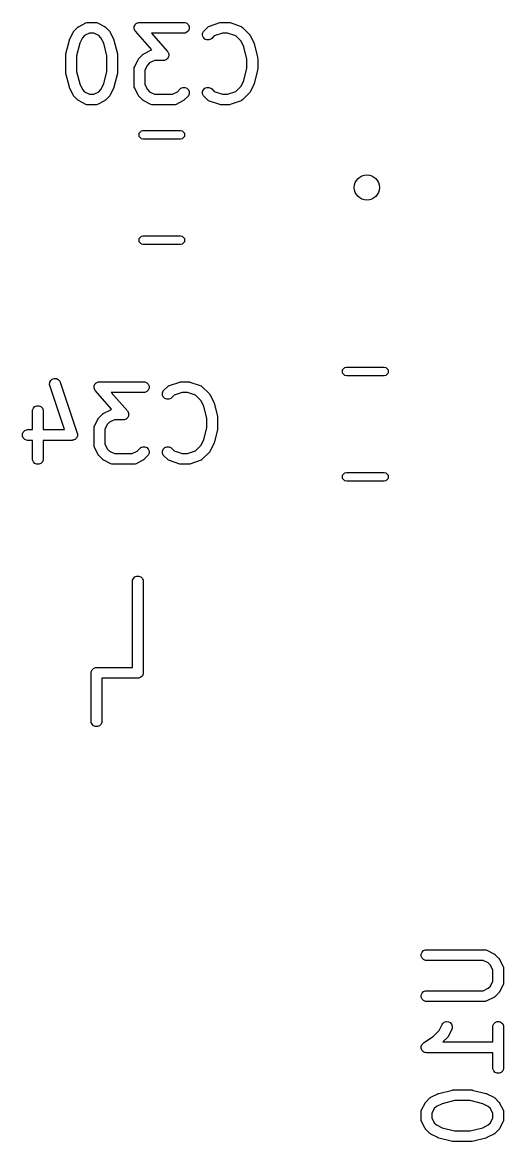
# Model space of a CAD drawing. Extents: x 3.97 to 7.47, y -4.85 to -2.95.
# Drawn here: x 5.936 to 6.2, y -3.593 to -2.979 of the extents above; entities that cross this region are included whole.
import ezdxf

# ---------------------------------------------------------------- set-up
doc = ezdxf.new("R2010")
doc.units = 0
doc.header["$MEASUREMENT"] = 0
doc.layers.add('BLACK', color=7, linetype='CONTINUOUS')

msp = doc.modelspace()

# ---------------------------------------------------------------- linework, layer by layer
at = {"layer": 'BLACK', "linetype": 'CONTINUOUS'}
for p, q in [((5.96435, -2.98394), (5.96441, -2.98385)), ((5.96441, -2.98385), (5.96447, -2.9838)), ((5.96447, -2.9838), (5.96466, -2.98357)), ((5.96466, -2.98357), (5.96653, -2.9817)), ((5.96653, -2.9817), (5.96676, -2.98151)), ((5.96676, -2.98151), (5.96681, -2.98145)), ((5.96681, -2.98145), (5.9669, -2.9814)), ((5.9669, -2.9814), (5.96698, -2.98133)), ((5.96698, -2.98133), (5.96705, -2.9813)), ((5.96705, -2.9813), (5.9673, -2.98114)), ((5.9673, -2.98114), (5.97105, -2.97927)), ((5.97105, -2.97927), (5.97159, -2.97906)), ((5.97159, -2.97906), (5.97169, -2.97906)), ((5.97169, -2.97906), (5.97179, -2.97902)), ((5.97179, -2.97902), (5.97237, -2.97896)), ((5.97237, -2.97896), (5.97612, -2.97896)), ((5.97612, -2.97896), (5.97669, -2.97902)), ((5.97669, -2.97902), (5.97679, -2.97906)), ((5.97679, -2.97906), (5.9769, -2.97906)), ((5.9769, -2.97906), (5.97744, -2.97927)), ((5.97744, -2.97927), (5.98119, -2.98114)), ((5.98119, -2.98114), (5.98143, -2.9813)), ((5.98143, -2.9813), (5.98151, -2.98133)), ((5.98151, -2.98133), (5.98159, -2.9814)), ((5.98159, -2.9814), (5.98168, -2.98145)), ((5.98168, -2.98145), (5.98173, -2.98151)), ((5.98173, -2.98151), (5.98195, -2.9817)), ((5.98195, -2.9817), (5.98383, -2.98357)), ((5.98383, -2.98357), (5.98401, -2.9838)), ((5.98401, -2.9838), (5.98407, -2.98385)), ((5.98407, -2.98385), (5.98413, -2.98394)), ((5.99756, -2.98229), (5.99759, -2.98181)), ((5.99759, -2.98239), (5.99756, -2.98229)), ((5.99759, -2.98134), (5.99763, -2.98124)), ((5.99759, -2.98181), (5.99759, -2.98134)), ((5.99759, -2.98249), (5.99759, -2.98239)), ((5.99778, -2.98293), (5.99759, -2.98249)), ((5.99763, -2.98124), (5.99764, -2.98114)), ((5.99764, -2.98114), (5.99785, -2.98071)), ((5.99793, -2.98338), (5.99778, -2.98293)), ((5.99785, -2.98071), (5.99803, -2.98027)), ((5.99801, -2.9835), (5.99793, -2.98338)), ((5.99803, -2.98355), (5.99801, -2.9835)), ((5.99803, -2.98027), (5.9981, -2.9802)), ((5.99809, -2.98361), (5.99803, -2.98355)), ((5.99827, -2.98386), (5.99809, -2.98361)), ((5.9981, -2.9802), (5.99815, -2.98011)), ((5.99815, -2.98011), (5.99851, -2.9798)), ((6.0072, -2.99406), (5.99827, -2.98386)), ((5.99851, -2.9798), (5.99885, -2.97946)), ((5.99885, -2.97946), (5.99894, -2.97942)), ((5.99894, -2.97942), (5.99902, -2.97935)), ((5.99902, -2.97935), (5.99947, -2.9792)), ((5.99947, -2.9792), (5.99991, -2.97902)), ((5.99991, -2.97902), (6.00005, -2.979)), ((6.00005, -2.979), (6.00011, -2.97898)), ((6.00011, -2.97898), (6.00018, -2.97899)), ((6.00018, -2.97899), (6.00049, -2.97896)), ((6.00049, -2.97896), (6.02486, -2.97896)), ((6.02486, -2.97896), (6.02544, -2.97902)), ((6.02544, -2.97902), (6.0265, -2.97946)), ((6.0265, -2.97946), (6.02732, -2.98027)), ((6.02732, -2.98355), (6.0265, -2.98437)), ((6.02732, -2.98027), (6.02776, -2.98134)), ((6.02776, -2.98249), (6.02732, -2.98355)), ((6.02776, -2.98134), (6.02776, -2.98249)), ((6.03553, -2.98402), (6.0359, -2.98357)), ((6.0359, -2.98357), (6.03777, -2.9817)), ((6.03777, -2.9817), (6.03822, -2.98133)), ((6.03822, -2.98133), (6.03832, -2.98129)), ((6.03832, -2.98129), (6.0384, -2.98122)), ((6.0384, -2.98122), (6.03893, -2.98098)), ((6.03893, -2.98098), (6.04455, -2.97911)), ((6.04455, -2.97911), (6.04484, -2.97905)), ((6.04484, -2.97905), (6.04491, -2.97902)), ((6.04491, -2.97902), (6.04501, -2.979)), ((6.04501, -2.979), (6.04511, -2.97898)), ((6.04511, -2.97898), (6.04519, -2.97899)), ((6.04519, -2.97899), (6.04548, -2.97896)), ((6.04548, -2.97896), (6.04923, -2.97896)), ((6.04923, -2.97896), (6.04952, -2.97899)), ((6.04952, -2.97899), (6.0496, -2.97898)), ((6.0496, -2.97898), (6.0497, -2.979)), ((6.0497, -2.979), (6.04981, -2.97902)), ((6.04981, -2.97902), (6.04988, -2.97905)), ((6.04988, -2.97905), (6.05017, -2.97911)), ((6.05017, -2.97911), (6.05579, -2.98098)), ((6.05579, -2.98098), (6.05632, -2.98122)), ((6.05632, -2.98122), (6.0564, -2.98129)), ((6.0564, -2.98129), (6.0565, -2.98133)), ((6.0565, -2.98133), (6.05694, -2.9817)), ((6.05694, -2.9817), (6.06069, -2.98545)), ((5.96013, -2.99619), (5.962, -2.98869)), ((5.962, -2.98869), (5.96202, -2.98865)), ((5.96202, -2.98863), (5.96211, -2.98839)), ((5.96202, -2.98865), (5.96202, -2.98863)), ((5.96211, -2.98839), (5.9622, -2.98815)), ((5.9622, -2.98815), (5.96221, -2.98813)), ((5.96221, -2.98813), (5.96223, -2.98809)), ((5.96223, -2.98809), (5.9641, -2.98434)), ((5.9641, -2.98434), (5.96426, -2.98409)), ((5.96426, -2.98409), (5.96429, -2.98402)), ((5.96429, -2.98402), (5.96435, -2.98394)), ((5.96917, -2.98741), (5.96765, -2.99044)), ((5.97037, -2.98621), (5.96917, -2.98741)), ((5.97306, -2.98486), (5.97037, -2.98621)), ((5.97542, -2.98486), (5.97306, -2.98486)), ((5.97812, -2.98621), (5.97542, -2.98486)), ((5.97931, -2.98741), (5.97812, -2.98621)), ((5.98083, -2.99044), (5.97931, -2.98741)), ((5.98413, -2.98394), (5.9842, -2.98402)), ((5.9842, -2.98402), (5.98423, -2.98409)), ((5.98423, -2.98409), (5.98438, -2.98434)), ((5.98438, -2.98434), (5.98626, -2.98809)), ((5.98626, -2.98809), (5.98627, -2.98813)), ((5.98627, -2.98813), (5.98629, -2.98815)), ((5.98629, -2.98815), (5.98637, -2.98839)), ((5.98637, -2.98839), (5.98646, -2.98863)), ((5.98646, -2.98863), (5.98647, -2.98865)), ((5.98647, -2.98865), (5.98648, -2.98869)), ((5.98648, -2.98869), (5.98836, -2.99619)), ((6.02486, -2.98486), (6.007, -2.98486)), ((6.007, -2.98486), (6.01583, -2.99496)), ((6.02544, -2.98481), (6.02486, -2.98486)), ((6.0265, -2.98437), (6.02544, -2.98481)), ((6.03509, -2.98508), (6.03553, -2.98402)), ((6.03509, -2.98624), (6.03509, -2.98508)), ((6.03553, -2.9873), (6.03509, -2.98624)), ((6.03634, -2.98812), (6.03553, -2.9873)), ((6.03741, -2.98856), (6.03634, -2.98812)), ((6.03856, -2.98856), (6.03741, -2.98856)), ((6.03962, -2.98812), (6.03856, -2.98856)), ((6.04007, -2.98775), (6.03962, -2.98812)), ((6.04145, -2.98637), (6.04007, -2.98775)), ((6.04596, -2.98486), (6.04145, -2.98637)), ((6.04875, -2.98486), (6.04596, -2.98486)), ((6.05326, -2.98637), (6.04875, -2.98486)), ((6.05618, -2.98928), (6.05326, -2.98637)), ((6.0577, -2.99232), (6.05618, -2.98928)), ((6.06069, -2.98545), (6.06088, -2.98567)), ((6.06088, -2.98567), (6.06094, -2.98573)), ((6.06094, -2.98573), (6.061, -2.98581)), ((6.061, -2.98581), (6.06106, -2.9859)), ((6.06106, -2.9859), (6.06109, -2.98597)), ((6.06109, -2.98597), (6.06125, -2.98622)), ((6.06125, -2.98622), (6.06312, -2.98996)), ((6.06312, -2.98996), (6.06314, -2.99001)), ((6.06314, -2.99001), (6.06315, -2.99002)), ((6.06315, -2.99002), (6.06324, -2.99027)), ((5.96765, -2.99044), (5.96595, -2.99727)), ((5.98254, -2.99727), (5.98083, -2.99044)), ((6.00267, -2.9963), (6.00292, -2.99614)), ((6.00292, -2.99614), (6.00667, -2.99427)), ((6.00667, -2.99427), (6.0072, -2.99406)), ((6.01583, -2.99496), (6.01601, -2.99521)), ((6.01601, -2.99521), (6.01607, -2.99527)), ((6.01607, -2.99527), (6.01609, -2.99532)), ((6.01609, -2.99532), (6.01617, -2.99544)), ((6.01617, -2.99544), (6.01632, -2.99589)), ((6.01632, -2.99589), (6.01651, -2.99633)), ((6.0594, -2.99915), (6.0577, -2.99232)), ((6.06324, -2.99027), (6.06333, -2.99051)), ((6.06333, -2.99051), (6.06333, -2.99053)), ((6.06333, -2.99053), (6.06335, -2.99057)), ((6.06335, -2.99057), (6.06522, -2.99807)), ((5.96004, -2.99677), (5.96008, -2.99655)), ((5.96005, -2.99681), (5.96004, -2.99677)), ((5.96004, -2.99691), (5.96005, -2.99681)), ((5.96004, -3.00628), (5.96004, -2.99691)), ((5.96008, -2.99655), (5.9601, -2.99633)), ((5.9601, -2.99633), (5.96011, -2.99629)), ((5.96011, -2.99629), (5.96013, -2.99619)), ((5.96595, -2.99727), (5.96595, -3.00592)), ((5.98254, -3.00592), (5.98254, -2.99727)), ((5.98836, -2.99619), (5.98837, -2.99629)), ((5.98837, -2.99629), (5.98839, -2.99633)), ((5.98839, -2.99633), (5.98841, -2.99655)), ((5.98841, -2.99655), (5.98844, -2.99677)), ((5.98844, -2.99677), (5.98843, -2.99681)), ((5.98843, -2.99681), (5.98844, -2.99691)), ((5.98844, -2.99691), (5.98844, -3.00628)), ((5.99785, -3.00309), (5.99972, -2.99934)), ((5.99972, -2.99934), (5.99988, -2.99909)), ((5.99988, -2.99909), (5.99991, -2.99902)), ((5.99991, -2.99902), (5.99997, -2.99894)), ((5.99997, -2.99894), (6.00003, -2.99885)), ((6.00003, -2.99885), (6.00009, -2.9988)), ((6.00009, -2.9988), (6.00028, -2.99857)), ((6.00028, -2.99857), (6.00215, -2.9967)), ((6.00215, -2.9967), (6.00238, -2.99651)), ((6.00238, -2.99651), (6.00243, -2.99645)), ((6.00243, -2.99645), (6.00252, -2.9964)), ((6.00252, -2.9964), (6.0026, -2.99633)), ((6.0026, -2.99633), (6.00267, -2.9963)), ((6.00599, -3.00121), (6.00479, -3.00241)), ((6.00868, -2.99986), (6.00599, -3.00121)), ((6.01361, -2.99986), (6.00868, -2.99986)), ((6.01392, -2.99983), (6.01361, -2.99986)), ((6.01399, -2.99984), (6.01392, -2.99983)), ((6.01405, -2.99982), (6.01399, -2.99984)), ((6.01419, -2.99981), (6.01405, -2.99982)), ((6.01463, -2.99962), (6.01419, -2.99981)), ((6.01509, -2.99947), (6.01463, -2.99962)), ((6.01516, -2.9994), (6.01509, -2.99947)), ((6.01525, -2.99936), (6.01516, -2.9994)), ((6.01559, -2.99903), (6.01525, -2.99936)), ((6.01595, -2.99871), (6.01559, -2.99903)), ((6.016, -2.99862), (6.01595, -2.99871)), ((6.01607, -2.99855), (6.016, -2.99862)), ((6.01625, -2.99811), (6.01607, -2.99855)), ((6.01646, -2.99768), (6.01625, -2.99811)), ((6.01647, -2.99758), (6.01646, -2.99768)), ((6.01651, -2.99749), (6.01647, -2.99758)), ((6.01651, -2.99633), (6.01651, -2.99643)), ((6.01651, -2.99643), (6.01654, -2.99653)), ((6.01654, -2.99653), (6.01651, -2.99701)), ((6.01651, -2.99701), (6.01651, -2.99749)), ((6.0594, -3.00404), (6.0594, -2.99915)), ((6.06522, -2.99807), (6.06524, -2.99817)), ((6.06524, -2.99817), (6.06525, -2.99821)), ((6.06525, -2.99821), (6.06527, -2.99843)), ((6.06527, -2.99843), (6.06531, -2.99864)), ((6.06531, -2.99864), (6.0653, -2.99868)), ((6.0653, -2.99868), (6.06531, -2.99878)), ((6.06531, -2.99878), (6.06531, -3.00441)), ((5.96005, -3.00638), (5.96004, -3.00628)), ((5.96004, -3.00643), (5.96005, -3.00638)), ((5.96008, -3.00664), (5.96004, -3.00643)), ((5.9601, -3.00686), (5.96008, -3.00664)), ((5.96011, -3.0069), (5.9601, -3.00686)), ((5.96013, -3.007), (5.96011, -3.0069)), ((5.962, -3.0145), (5.96013, -3.007)), ((5.96595, -3.00592), (5.96765, -3.01275)), ((5.98083, -3.01275), (5.98254, -3.00592)), ((5.98836, -3.007), (5.98648, -3.0145)), ((5.98837, -3.0069), (5.98836, -3.007)), ((5.98839, -3.00686), (5.98837, -3.0069)), ((5.98841, -3.00664), (5.98839, -3.00686)), ((5.98844, -3.00643), (5.98841, -3.00664)), ((5.98844, -3.00628), (5.98843, -3.00638)), ((5.98843, -3.00638), (5.98844, -3.00643)), ((5.99754, -3.00441), (5.99759, -3.00383)), ((5.99754, -3.01378), (5.99754, -3.00441)), ((5.99759, -3.00383), (5.99763, -3.00373)), ((5.99763, -3.00373), (5.99764, -3.00363)), ((5.99764, -3.00363), (5.99785, -3.00309)), ((6.00479, -3.00241), (6.00344, -3.00511)), ((6.00344, -3.00511), (6.00344, -3.01309)), ((6.0577, -3.01088), (6.0594, -3.00404)), ((6.06522, -3.00512), (6.06335, -3.01262)), ((6.06524, -3.00502), (6.06522, -3.00512)), ((6.06525, -3.00498), (6.06524, -3.00502)), ((6.06527, -3.00477), (6.06525, -3.00498)), ((6.06531, -3.00455), (6.06527, -3.00477)), ((6.06531, -3.00441), (6.0653, -3.00451)), ((6.0653, -3.00451), (6.06531, -3.00455)), ((5.96202, -3.01454), (5.962, -3.0145)), ((5.96202, -3.01456), (5.96202, -3.01454)), ((5.96211, -3.0148), (5.96202, -3.01456)), ((5.96765, -3.01275), (5.96917, -3.01578)), ((5.97931, -3.01578), (5.98083, -3.01275)), ((5.98646, -3.01456), (5.98637, -3.0148)), ((5.98647, -3.01454), (5.98646, -3.01456)), ((5.98648, -3.0145), (5.98647, -3.01454)), ((5.99759, -3.01436), (5.99754, -3.01378)), ((5.99763, -3.01446), (5.99759, -3.01436)), ((5.99764, -3.01456), (5.99763, -3.01446)), ((5.99785, -3.0151), (5.99764, -3.01456)), ((6.00344, -3.01309), (6.00479, -3.01578)), ((6.05326, -3.01683), (6.05618, -3.01391)), ((6.05618, -3.01391), (6.0577, -3.01088)), ((6.06312, -3.01323), (6.06125, -3.01698)), ((6.06314, -3.01319), (6.06312, -3.01323)), ((6.06315, -3.01317), (6.06314, -3.01319)), ((6.06324, -3.01293), (6.06315, -3.01317)), ((6.06333, -3.01269), (6.06324, -3.01293)), ((6.06335, -3.01262), (6.06333, -3.01267)), ((6.06333, -3.01267), (6.06333, -3.01269)), ((5.9622, -3.01504), (5.96211, -3.0148)), ((5.96221, -3.01506), (5.9622, -3.01504)), ((5.96223, -3.0151), (5.96221, -3.01506)), ((5.9641, -3.01885), (5.96223, -3.0151)), ((5.96426, -3.0191), (5.9641, -3.01885)), ((5.96429, -3.01917), (5.96426, -3.0191)), ((5.96435, -3.01925), (5.96429, -3.01917)), ((5.96441, -3.01934), (5.96435, -3.01925)), ((5.96447, -3.01939), (5.96441, -3.01934)), ((5.96466, -3.01962), (5.96447, -3.01939)), ((5.96653, -3.02149), (5.96466, -3.01962)), ((5.96917, -3.01578), (5.97037, -3.01698)), ((5.97037, -3.01698), (5.97306, -3.01833)), ((5.97306, -3.01833), (5.97542, -3.01833)), ((5.97542, -3.01833), (5.97812, -3.01698)), ((5.97812, -3.01698), (5.97931, -3.01578)), ((5.98383, -3.01962), (5.98195, -3.02149)), ((5.98401, -3.01939), (5.98383, -3.01962)), ((5.98407, -3.01934), (5.98401, -3.01939)), ((5.98413, -3.01925), (5.98407, -3.01934)), ((5.9842, -3.01917), (5.98413, -3.01925)), ((5.98423, -3.0191), (5.9842, -3.01917)), ((5.98438, -3.01885), (5.98423, -3.0191)), ((5.98626, -3.0151), (5.98438, -3.01885)), ((5.98627, -3.01506), (5.98626, -3.0151)), ((5.98629, -3.01504), (5.98627, -3.01506)), ((5.98637, -3.0148), (5.98629, -3.01504)), ((5.99972, -3.01885), (5.99785, -3.0151)), ((5.99988, -3.0191), (5.99972, -3.01885)), ((5.99991, -3.01917), (5.99988, -3.0191)), ((5.99997, -3.01925), (5.99991, -3.01917)), ((6.00003, -3.01934), (5.99997, -3.01925)), ((6.00009, -3.01939), (6.00003, -3.01934)), ((6.00028, -3.01962), (6.00009, -3.01939)), ((6.00215, -3.02149), (6.00028, -3.01962)), ((6.00479, -3.01578), (6.00599, -3.01698)), ((6.00599, -3.01698), (6.00868, -3.01833)), ((6.00868, -3.01833), (6.01854, -3.01833)), ((6.01854, -3.01833), (6.02124, -3.01698)), ((6.02124, -3.01698), (6.02277, -3.01544)), ((6.02277, -3.01544), (6.02322, -3.01508)), ((6.02322, -3.01508), (6.02428, -3.01464)), ((6.02428, -3.01464), (6.02544, -3.01464)), ((6.02695, -3.01962), (6.02507, -3.02149)), ((6.02544, -3.01464), (6.0265, -3.01508)), ((6.0265, -3.01508), (6.02732, -3.01589)), ((6.02732, -3.01917), (6.02695, -3.01962)), ((6.02732, -3.01589), (6.02776, -3.01696)), ((6.02776, -3.01811), (6.02732, -3.01917)), ((6.02776, -3.01696), (6.02776, -3.01811)), ((6.03509, -3.01696), (6.03553, -3.01589)), ((6.03509, -3.01811), (6.03509, -3.01696)), ((6.03553, -3.01917), (6.03509, -3.01811)), ((6.03553, -3.01589), (6.03634, -3.01508)), ((6.0359, -3.01962), (6.03553, -3.01917)), ((6.03777, -3.02149), (6.0359, -3.01962)), ((6.03634, -3.01508), (6.03741, -3.01464)), ((6.03741, -3.01464), (6.03856, -3.01464)), ((6.03856, -3.01464), (6.03962, -3.01508)), ((6.03962, -3.01508), (6.04007, -3.01544)), ((6.04007, -3.01544), (6.04145, -3.01683)), ((6.04145, -3.01683), (6.04596, -3.01833)), ((6.04596, -3.01833), (6.04875, -3.01833)), ((6.04875, -3.01833), (6.05326, -3.01683)), ((6.06069, -3.01774), (6.05694, -3.02149)), ((6.06088, -3.01752), (6.06069, -3.01774)), ((6.06094, -3.01747), (6.06088, -3.01752)), ((6.061, -3.01738), (6.06094, -3.01747)), ((6.06106, -3.0173), (6.061, -3.01738)), ((6.06109, -3.01723), (6.06106, -3.0173)), ((6.06125, -3.01698), (6.06109, -3.01723)), ((5.96676, -3.02168), (5.96653, -3.02149)), ((5.96681, -3.02174), (5.96676, -3.02168)), ((5.9669, -3.0218), (5.96681, -3.02174)), ((5.96698, -3.02186), (5.9669, -3.0218)), ((5.96705, -3.02189), (5.96698, -3.02186)), ((5.9673, -3.02205), (5.96705, -3.02189)), ((5.97105, -3.02392), (5.9673, -3.02205)), ((5.97159, -3.02413), (5.97105, -3.02392)), ((5.97169, -3.02414), (5.97159, -3.02413)), ((5.97179, -3.02418), (5.97169, -3.02414)), ((5.97237, -3.02423), (5.97179, -3.02418)), ((5.97612, -3.02423), (5.97237, -3.02423)), ((5.97669, -3.02418), (5.97612, -3.02423)), ((5.97679, -3.02414), (5.97669, -3.02418)), ((5.9769, -3.02413), (5.97679, -3.02414)), ((5.97744, -3.02392), (5.9769, -3.02413)), ((5.98119, -3.02205), (5.97744, -3.02392)), ((5.98143, -3.02189), (5.98119, -3.02205)), ((5.98151, -3.02186), (5.98143, -3.02189)), ((5.98159, -3.0218), (5.98151, -3.02186)), ((5.98168, -3.02174), (5.98159, -3.0218)), ((5.98173, -3.02168), (5.98168, -3.02174)), ((5.98195, -3.02149), (5.98173, -3.02168)), ((6.00238, -3.02168), (6.00215, -3.02149)), ((6.00243, -3.02174), (6.00238, -3.02168)), ((6.00252, -3.0218), (6.00243, -3.02174)), ((6.0026, -3.02186), (6.00252, -3.0218)), ((6.00267, -3.02189), (6.0026, -3.02186)), ((6.00292, -3.02205), (6.00267, -3.02189)), ((6.00667, -3.02392), (6.00292, -3.02205)), ((6.00721, -3.02413), (6.00667, -3.02392)), ((6.00731, -3.02414), (6.00721, -3.02413)), ((6.00741, -3.02418), (6.00731, -3.02414)), ((6.00799, -3.02423), (6.00741, -3.02418)), ((6.01924, -3.02423), (6.00799, -3.02423)), ((6.01981, -3.02418), (6.01924, -3.02423)), ((6.01991, -3.02414), (6.01981, -3.02418)), ((6.02002, -3.02413), (6.01991, -3.02414)), ((6.02056, -3.02392), (6.02002, -3.02413)), ((6.02431, -3.02205), (6.02056, -3.02392)), ((6.02455, -3.02189), (6.02431, -3.02205)), ((6.02463, -3.02186), (6.02455, -3.02189)), ((6.02471, -3.0218), (6.02463, -3.02186)), ((6.0248, -3.02174), (6.02471, -3.0218)), ((6.02485, -3.02168), (6.0248, -3.02174)), ((6.02507, -3.02149), (6.02485, -3.02168)), ((6.03822, -3.02186), (6.03777, -3.02149)), ((6.03832, -3.0219), (6.03822, -3.02186)), ((6.0384, -3.02197), (6.03832, -3.0219)), ((6.03893, -3.02221), (6.0384, -3.02197)), ((6.04455, -3.02408), (6.03893, -3.02221)), ((6.04484, -3.02415), (6.04455, -3.02408)), ((6.04491, -3.02418), (6.04484, -3.02415)), ((6.04501, -3.02419), (6.04491, -3.02418)), ((6.04511, -3.02421), (6.04501, -3.02419)), ((6.04519, -3.02421), (6.04511, -3.02421)), ((6.04548, -3.02423), (6.04519, -3.02421)), ((6.04923, -3.02423), (6.04548, -3.02423)), ((6.04952, -3.02421), (6.04923, -3.02423)), ((6.0496, -3.02421), (6.04952, -3.02421)), ((6.0497, -3.02419), (6.0496, -3.02421)), ((6.04981, -3.02418), (6.0497, -3.02419)), ((6.04988, -3.02415), (6.04981, -3.02418)), ((6.05017, -3.02408), (6.04988, -3.02415)), ((6.05579, -3.02221), (6.05017, -3.02408)), ((6.05632, -3.02197), (6.05579, -3.02221)), ((6.0564, -3.0219), (6.05632, -3.02197)), ((6.0565, -3.02186), (6.0564, -3.0219)), ((6.05694, -3.02149), (6.0565, -3.02186)), ((6.00021, -3.03968), (6.00149, -3.0384)), ((6.00149, -3.0384), (6.00239, -3.03822)), ((6.00239, -3.03822), (6.02296, -3.03822)), ((6.02296, -3.03822), (6.02386, -3.0384)), ((6.02386, -3.0384), (6.02514, -3.03968)), ((6.00021, -3.04148), (6.00021, -3.03968)), ((6.00149, -3.04276), (6.00021, -3.04148)), ((6.00239, -3.04294), (6.00149, -3.04276)), ((6.02296, -3.04294), (6.00239, -3.04294)), ((6.02386, -3.04276), (6.02296, -3.04294)), ((6.02514, -3.04148), (6.02386, -3.04276)), ((6.02514, -3.03968), (6.02514, -3.04148)), ((6.00021, -3.09755), (6.00149, -3.09627)), ((6.00021, -3.09936), (6.00021, -3.09755)), ((6.00149, -3.10064), (6.00021, -3.09936)), ((6.00149, -3.09627), (6.00239, -3.09609)), ((6.00239, -3.09609), (6.02296, -3.09609)), ((6.02296, -3.09609), (6.02386, -3.09627)), ((6.02386, -3.09627), (6.02514, -3.09755)), ((6.02514, -3.09936), (6.02386, -3.10064)), ((6.02514, -3.09755), (6.02514, -3.09936)), ((6.00239, -3.10082), (6.00149, -3.10064)), ((6.02296, -3.10082), (6.00239, -3.10082)), ((6.02386, -3.10064), (6.02296, -3.10082)), ((6.11319, -3.16824), (6.11409, -3.16806)), ((6.11409, -3.16806), (6.13466, -3.16806)), ((6.13466, -3.16806), (6.13557, -3.16824)), ((6.11191, -3.16952), (6.11319, -3.16824)), ((6.11191, -3.17133), (6.11191, -3.16952)), ((6.11319, -3.1726), (6.11191, -3.17133)), ((6.11409, -3.17278), (6.11319, -3.1726)), ((6.13466, -3.17278), (6.11409, -3.17278)), ((6.13557, -3.1726), (6.13466, -3.17278)), ((6.13557, -3.16824), (6.13684, -3.16952)), ((6.13684, -3.17133), (6.13557, -3.1726)), ((6.13684, -3.16952), (6.13684, -3.17133)), ((5.95119, -3.17755), (5.95127, -3.1764)), ((5.95132, -3.17811), (5.95119, -3.17755)), ((5.95127, -3.1764), (5.95178, -3.17537)), ((5.95939, -3.20235), (5.95132, -3.17811)), ((5.95178, -3.17537), (5.95265, -3.17461)), ((5.95265, -3.17461), (5.95375, -3.17425)), ((5.95375, -3.17425), (5.9549, -3.17433)), ((5.9549, -3.17433), (5.95593, -3.17485)), ((5.95593, -3.17485), (5.95668, -3.17572)), ((5.95668, -3.17572), (5.95692, -3.17624)), ((5.95692, -3.17624), (5.96629, -3.20437)), ((5.97556, -3.17944), (5.97559, -3.17896)), ((5.97559, -3.17953), (5.97556, -3.17944)), ((5.97559, -3.17848), (5.97563, -3.17838)), ((5.97559, -3.17896), (5.97559, -3.17848)), ((5.97559, -3.17963), (5.97559, -3.17953)), ((5.97578, -3.18007), (5.97559, -3.17963)), ((5.97563, -3.17838), (5.97564, -3.17829)), ((5.97564, -3.17829), (5.97585, -3.17786)), ((5.97593, -3.18053), (5.97578, -3.18007)), ((5.97585, -3.17786), (5.97603, -3.17741)), ((5.97603, -3.17741), (5.9761, -3.17734)), ((5.9761, -3.17734), (5.97615, -3.17725)), ((5.97615, -3.17725), (5.97651, -3.17694)), ((5.97651, -3.17694), (5.97685, -3.1766)), ((5.97685, -3.1766), (5.97694, -3.17656)), ((5.97694, -3.17656), (5.97702, -3.17649)), ((5.97702, -3.17649), (5.97747, -3.17634)), ((5.97747, -3.17634), (5.97791, -3.17616)), ((5.97791, -3.17616), (5.97805, -3.17614)), ((5.97805, -3.17614), (5.97811, -3.17613)), ((5.97811, -3.17613), (5.97818, -3.17613)), ((5.97818, -3.17613), (5.97849, -3.1761)), ((5.97849, -3.1761), (6.00286, -3.1761)), ((6.00286, -3.1761), (6.00344, -3.17616)), ((6.00344, -3.17616), (6.0045, -3.1766)), ((6.0045, -3.1766), (6.00532, -3.17741)), ((6.00532, -3.17741), (6.00576, -3.17848)), ((6.00576, -3.17963), (6.00532, -3.18069)), ((6.00576, -3.17848), (6.00576, -3.17963)), ((6.0139, -3.18071), (6.01577, -3.17884)), ((6.01577, -3.17884), (6.01622, -3.17847)), ((6.01622, -3.17847), (6.01632, -3.17843)), ((6.01632, -3.17843), (6.0164, -3.17836)), ((6.0164, -3.17836), (6.01693, -3.17813)), ((6.01693, -3.17813), (6.02255, -3.17625)), ((6.02255, -3.17625), (6.02284, -3.17619)), ((6.02284, -3.17619), (6.02291, -3.17616)), ((6.02291, -3.17616), (6.02301, -3.17615)), ((6.02301, -3.17615), (6.02311, -3.17612)), ((6.02311, -3.17612), (6.02319, -3.17613)), ((6.02319, -3.17613), (6.02348, -3.1761)), ((6.02348, -3.1761), (6.02723, -3.1761)), ((6.02723, -3.1761), (6.02752, -3.17613)), ((6.02752, -3.17613), (6.0276, -3.17612)), ((6.0276, -3.17612), (6.0277, -3.17615)), ((6.0277, -3.17615), (6.02781, -3.17616)), ((6.02781, -3.17616), (6.02788, -3.17619)), ((6.02788, -3.17619), (6.02817, -3.17625)), ((6.02817, -3.17625), (6.03379, -3.17813)), ((6.03379, -3.17813), (6.03432, -3.17836)), ((6.03432, -3.17836), (6.0344, -3.17843)), ((6.0344, -3.17843), (6.0345, -3.17847)), ((6.0345, -3.17847), (6.03494, -3.17884)), ((6.03494, -3.17884), (6.03869, -3.18259)), ((5.97601, -3.18064), (5.97593, -3.18053)), ((5.97603, -3.18069), (5.97601, -3.18064)), ((5.97609, -3.18075), (5.97603, -3.18069)), ((5.97627, -3.181), (5.97609, -3.18075)), ((5.9852, -3.19121), (5.97627, -3.181)), ((6.00286, -3.18201), (5.985, -3.18201)), ((5.985, -3.18201), (5.99383, -3.19211)), ((6.00344, -3.18195), (6.00286, -3.18201)), ((6.0045, -3.18151), (6.00344, -3.18195)), ((6.00532, -3.18069), (6.0045, -3.18151)), ((6.01309, -3.18223), (6.01353, -3.18116)), ((6.01309, -3.18338), (6.01309, -3.18223)), ((6.01353, -3.18444), (6.01309, -3.18338)), ((6.01353, -3.18116), (6.0139, -3.18071)), ((6.01434, -3.18526), (6.01353, -3.18444)), ((6.01541, -3.1857), (6.01434, -3.18526)), ((6.01656, -3.1857), (6.01541, -3.1857)), ((6.01762, -3.18526), (6.01656, -3.1857)), ((6.01807, -3.18489), (6.01762, -3.18526)), ((6.01945, -3.18351), (6.01807, -3.18489)), ((6.02396, -3.18201), (6.01945, -3.18351)), ((6.02675, -3.18201), (6.02396, -3.18201)), ((6.03126, -3.18351), (6.02675, -3.18201)), ((6.03418, -3.18643), (6.03126, -3.18351)), ((6.0357, -3.18946), (6.03418, -3.18643)), ((6.03869, -3.18259), (6.03888, -3.18282)), ((6.03888, -3.18282), (6.03894, -3.18287)), ((6.03894, -3.18287), (6.039, -3.18296)), ((6.039, -3.18296), (6.03906, -3.18304)), ((6.03906, -3.18304), (6.03909, -3.18311)), ((6.03909, -3.18311), (6.03925, -3.18336)), ((6.03925, -3.18336), (6.04112, -3.18711)), ((5.94179, -3.19218), (5.94185, -3.1916)), ((5.94179, -3.20235), (5.94179, -3.19218)), ((5.94185, -3.1916), (5.94229, -3.19054)), ((5.94229, -3.19054), (5.9431, -3.18972)), ((5.9431, -3.18972), (5.94417, -3.18928)), ((5.94417, -3.18928), (5.94532, -3.18928)), ((5.94532, -3.18928), (5.94638, -3.18972)), ((5.94638, -3.18972), (5.9472, -3.19054)), ((5.9472, -3.19054), (5.94764, -3.1916)), ((5.94764, -3.1916), (5.9477, -3.19218)), ((5.9477, -3.19218), (5.9477, -3.20235)), ((5.98092, -3.19328), (5.98467, -3.19141)), ((5.98467, -3.19141), (5.9852, -3.19121)), ((5.99383, -3.19211), (5.99401, -3.19236)), ((5.99401, -3.19236), (5.99407, -3.19241)), ((5.99407, -3.19241), (5.99409, -3.19246)), ((5.99409, -3.19246), (5.99417, -3.19258)), ((5.99417, -3.19258), (5.99432, -3.19303)), ((6.0374, -3.19629), (6.0357, -3.18946)), ((6.04112, -3.18711), (6.04114, -3.18715)), ((6.04114, -3.18715), (6.04115, -3.18717)), ((6.04115, -3.18717), (6.04124, -3.18741)), ((6.04124, -3.18741), (6.04133, -3.18765)), ((6.04133, -3.18765), (6.04133, -3.18767)), ((6.04133, -3.18767), (6.04135, -3.18771)), ((6.04135, -3.18771), (6.04322, -3.19521)), ((5.97585, -3.20023), (5.97772, -3.19648)), ((5.97772, -3.19648), (5.97788, -3.19623)), ((5.97788, -3.19623), (5.97791, -3.19616)), ((5.97791, -3.19616), (5.97797, -3.19608)), ((5.97797, -3.19608), (5.97803, -3.19599)), ((5.97803, -3.19599), (5.97809, -3.19594)), ((5.97809, -3.19594), (5.97828, -3.19571)), ((5.97828, -3.19571), (5.98015, -3.19384)), ((5.98015, -3.19384), (5.98038, -3.19365)), ((5.98038, -3.19365), (5.98043, -3.19359)), ((5.98043, -3.19359), (5.98052, -3.19354)), ((5.98052, -3.19354), (5.9806, -3.19347)), ((5.9806, -3.19347), (5.98067, -3.19344)), ((5.98067, -3.19344), (5.98092, -3.19328)), ((5.98399, -3.19835), (5.98279, -3.19955)), ((5.98668, -3.197), (5.98399, -3.19835)), ((5.99161, -3.197), (5.98668, -3.197)), ((5.99192, -3.19697), (5.99161, -3.197)), ((5.99199, -3.19698), (5.99192, -3.19697)), ((5.99205, -3.19696), (5.99199, -3.19698)), ((5.99219, -3.19695), (5.99205, -3.19696)), ((5.99263, -3.19676), (5.99219, -3.19695)), ((5.99309, -3.19661), (5.99263, -3.19676)), ((5.99316, -3.19654), (5.99309, -3.19661)), ((5.99325, -3.19651), (5.99316, -3.19654)), ((5.99359, -3.19617), (5.99325, -3.19651)), ((5.99395, -3.19585), (5.99359, -3.19617)), ((5.994, -3.19576), (5.99395, -3.19585)), ((5.99407, -3.19569), (5.994, -3.19576)), ((5.99425, -3.19525), (5.99407, -3.19569)), ((5.99446, -3.19482), (5.99425, -3.19525)), ((5.99432, -3.19303), (5.99451, -3.19348)), ((5.99447, -3.19472), (5.99446, -3.19482)), ((5.99451, -3.19463), (5.99447, -3.19472)), ((5.99451, -3.19348), (5.99451, -3.19357)), ((5.99451, -3.19357), (5.99454, -3.19367)), ((5.99454, -3.19367), (5.99451, -3.19415)), ((5.99451, -3.19415), (5.99451, -3.19463)), ((6.0374, -3.20119), (6.0374, -3.19629)), ((6.04322, -3.19521), (6.04324, -3.19531)), ((6.04324, -3.19531), (6.04325, -3.19535)), ((6.04325, -3.19535), (6.04327, -3.19557)), ((6.04327, -3.19557), (6.04331, -3.19578)), ((6.04331, -3.19578), (6.0433, -3.19583)), ((6.0433, -3.19583), (6.04331, -3.19593)), ((6.04331, -3.19593), (6.04331, -3.20155)), ((5.93622, -3.20472), (5.93666, -3.20366)), ((5.93622, -3.20588), (5.93622, -3.20472)), ((5.93666, -3.20366), (5.93748, -3.20284)), ((5.93748, -3.20284), (5.93854, -3.2024)), ((5.93854, -3.2024), (5.93912, -3.20235)), ((5.93912, -3.20235), (5.94179, -3.20235)), ((5.9477, -3.20235), (5.95939, -3.20235)), ((5.96629, -3.20437), (5.96636, -3.20465)), ((5.96636, -3.20465), (5.96639, -3.20472)), ((5.96639, -3.20472), (5.96639, -3.20478)), ((5.96639, -3.20478), (5.96642, -3.20493)), ((5.96642, -3.20493), (5.96639, -3.2054)), ((5.97554, -3.20155), (5.97559, -3.20097)), ((5.97554, -3.21092), (5.97554, -3.20155)), ((5.97559, -3.20097), (5.97563, -3.20088)), ((5.97563, -3.20088), (5.97564, -3.20077)), ((5.97564, -3.20077), (5.97585, -3.20023)), ((5.98279, -3.19955), (5.98144, -3.20225)), ((5.98144, -3.20225), (5.98144, -3.21023)), ((6.0357, -3.20802), (6.0374, -3.20119)), ((6.04322, -3.20227), (6.04135, -3.20977)), ((6.04324, -3.20217), (6.04322, -3.20227)), ((6.04325, -3.20213), (6.04324, -3.20217)), ((6.04327, -3.20191), (6.04325, -3.20213)), ((6.04331, -3.20169), (6.04327, -3.20191)), ((6.04331, -3.20155), (6.0433, -3.20165)), ((6.0433, -3.20165), (6.04331, -3.20169)), ((5.93666, -3.20694), (5.93622, -3.20588)), ((5.93748, -3.20775), (5.93666, -3.20694)), ((5.93854, -3.2082), (5.93748, -3.20775)), ((5.93912, -3.20825), (5.93854, -3.2082)), ((5.94179, -3.20825), (5.93912, -3.20825)), ((5.94179, -3.21842), (5.94179, -3.20825)), ((5.96349, -3.20825), (5.9477, -3.20825)), ((5.9477, -3.20825), (5.9477, -3.21842)), ((5.96378, -3.20822), (5.96349, -3.20825)), ((5.96386, -3.20823), (5.96378, -3.20822)), ((5.96392, -3.20821), (5.96386, -3.20823)), ((5.96407, -3.2082), (5.96392, -3.20821)), ((5.9645, -3.20801), (5.96407, -3.2082)), ((5.96495, -3.20786), (5.9645, -3.20801)), ((5.96503, -3.2078), (5.96495, -3.20786)), ((5.96513, -3.20775), (5.96503, -3.2078)), ((5.96547, -3.20742), (5.96513, -3.20775)), ((5.96582, -3.20711), (5.96547, -3.20742)), ((5.96587, -3.20702), (5.96582, -3.20711)), ((5.96595, -3.20694), (5.96587, -3.20702)), ((5.96613, -3.2065), (5.96595, -3.20694)), ((5.96634, -3.20608), (5.96613, -3.2065)), ((5.96635, -3.20597), (5.96634, -3.20608)), ((5.96639, -3.20588), (5.96635, -3.20597)), ((5.96639, -3.2054), (5.96639, -3.20588)), ((5.97559, -3.2115), (5.97554, -3.21092)), ((5.98144, -3.21023), (5.98279, -3.21292)), ((6.03126, -3.21397), (6.03418, -3.21105)), ((6.03418, -3.21105), (6.0357, -3.20802)), ((6.04112, -3.21037), (6.03925, -3.21412)), ((6.04114, -3.21033), (6.04112, -3.21037)), ((6.04115, -3.21031), (6.04114, -3.21033)), ((6.04124, -3.21007), (6.04115, -3.21031)), ((6.04133, -3.20983), (6.04124, -3.21007)), ((6.04135, -3.20977), (6.04133, -3.20981)), ((6.04133, -3.20981), (6.04133, -3.20983)), ((5.97563, -3.2116), (5.97559, -3.2115)), ((5.97564, -3.2117), (5.97563, -3.2116)), ((5.97585, -3.21224), (5.97564, -3.2117)), ((5.97772, -3.21599), (5.97585, -3.21224)), ((5.97788, -3.21624), (5.97772, -3.21599)), ((5.97791, -3.21631), (5.97788, -3.21624)), ((5.97797, -3.21639), (5.97791, -3.21631)), ((5.97803, -3.21648), (5.97797, -3.21639)), ((5.97809, -3.21654), (5.97803, -3.21648)), ((5.97828, -3.21676), (5.97809, -3.21654)), ((5.98015, -3.21864), (5.97828, -3.21676)), ((5.98279, -3.21292), (5.98399, -3.21412)), ((5.98399, -3.21412), (5.98668, -3.21547)), ((5.98668, -3.21547), (5.99654, -3.21547)), ((5.99654, -3.21547), (5.99924, -3.21412)), ((5.99924, -3.21412), (6.00077, -3.21259)), ((6.00077, -3.21259), (6.00122, -3.21222)), ((6.00122, -3.21222), (6.00228, -3.21178)), ((6.00228, -3.21178), (6.00344, -3.21178)), ((6.00495, -3.21676), (6.00307, -3.21864)), ((6.00344, -3.21178), (6.0045, -3.21222)), ((6.0045, -3.21222), (6.00532, -3.21303)), ((6.00532, -3.21631), (6.00495, -3.21676)), ((6.00532, -3.21303), (6.00576, -3.2141)), ((6.00576, -3.21525), (6.00532, -3.21631)), ((6.00576, -3.2141), (6.00576, -3.21525)), ((6.01309, -3.2141), (6.01353, -3.21303)), ((6.01309, -3.21525), (6.01309, -3.2141)), ((6.01353, -3.21631), (6.01309, -3.21525)), ((6.01353, -3.21303), (6.01434, -3.21222)), ((6.0139, -3.21676), (6.01353, -3.21631)), ((6.01577, -3.21864), (6.0139, -3.21676)), ((6.01434, -3.21222), (6.01541, -3.21178)), ((6.01541, -3.21178), (6.01656, -3.21178)), ((6.01656, -3.21178), (6.01762, -3.21222)), ((6.01762, -3.21222), (6.01807, -3.21259)), ((6.01807, -3.21259), (6.01945, -3.21397)), ((6.01945, -3.21397), (6.02396, -3.21547)), ((6.02396, -3.21547), (6.02675, -3.21547)), ((6.02675, -3.21547), (6.03126, -3.21397)), ((6.03869, -3.21489), (6.03494, -3.21864)), ((6.03888, -3.21466), (6.03869, -3.21489)), ((6.03894, -3.21461), (6.03888, -3.21466)), ((6.039, -3.21452), (6.03894, -3.21461)), ((6.03906, -3.21444), (6.039, -3.21452)), ((6.03909, -3.21437), (6.03906, -3.21444)), ((6.03925, -3.21412), (6.03909, -3.21437)), ((5.94185, -3.219), (5.94179, -3.21842)), ((5.94229, -3.22006), (5.94185, -3.219)), ((5.9431, -3.22088), (5.94229, -3.22006)), ((5.94417, -3.22132), (5.9431, -3.22088)), ((5.94532, -3.22132), (5.94417, -3.22132)), ((5.94638, -3.22088), (5.94532, -3.22132)), ((5.9472, -3.22006), (5.94638, -3.22088)), ((5.94764, -3.219), (5.9472, -3.22006)), ((5.9477, -3.21842), (5.94764, -3.219)), ((5.98038, -3.21882), (5.98015, -3.21864)), ((5.98043, -3.21888), (5.98038, -3.21882)), ((5.98052, -3.21894), (5.98043, -3.21888)), ((5.9806, -3.219), (5.98052, -3.21894)), ((5.98067, -3.21903), (5.9806, -3.219)), ((5.98092, -3.21919), (5.98067, -3.21903)), ((5.98467, -3.22106), (5.98092, -3.21919)), ((5.98521, -3.22127), (5.98467, -3.22106)), ((5.98531, -3.22128), (5.98521, -3.22127)), ((5.98541, -3.22132), (5.98531, -3.22128)), ((5.98599, -3.22138), (5.98541, -3.22132)), ((5.99724, -3.22138), (5.98599, -3.22138)), ((5.99781, -3.22132), (5.99724, -3.22138)), ((5.99791, -3.22128), (5.99781, -3.22132)), ((5.99802, -3.22127), (5.99791, -3.22128)), ((5.99856, -3.22106), (5.99802, -3.22127)), ((6.00231, -3.21919), (5.99856, -3.22106)), ((6.00255, -3.21903), (6.00231, -3.21919)), ((6.00263, -3.219), (6.00255, -3.21903)), ((6.00271, -3.21894), (6.00263, -3.219)), ((6.0028, -3.21888), (6.00271, -3.21894)), ((6.00285, -3.21882), (6.0028, -3.21888)), ((6.00307, -3.21864), (6.00285, -3.21882)), ((6.01622, -3.219), (6.01577, -3.21864)), ((6.01632, -3.21904), (6.01622, -3.219)), ((6.0164, -3.21911), (6.01632, -3.21904)), ((6.01693, -3.21935), (6.0164, -3.21911)), ((6.02255, -3.22122), (6.01693, -3.21935)), ((6.02284, -3.22129), (6.02255, -3.22122)), ((6.02291, -3.22132), (6.02284, -3.22129)), ((6.02301, -3.22133), (6.02291, -3.22132)), ((6.02311, -3.22135), (6.02301, -3.22133)), ((6.02319, -3.22135), (6.02311, -3.22135)), ((6.02348, -3.22138), (6.02319, -3.22135)), ((6.02723, -3.22138), (6.02348, -3.22138)), ((6.02752, -3.22135), (6.02723, -3.22138)), ((6.0276, -3.22135), (6.02752, -3.22135)), ((6.0277, -3.22133), (6.0276, -3.22135)), ((6.02781, -3.22132), (6.0277, -3.22133)), ((6.02788, -3.22129), (6.02781, -3.22132)), ((6.02817, -3.22122), (6.02788, -3.22129)), ((6.03379, -3.21935), (6.02817, -3.22122)), ((6.03432, -3.21911), (6.03379, -3.21935)), ((6.0344, -3.21904), (6.03432, -3.21911)), ((6.0345, -3.219), (6.0344, -3.21904)), ((6.03494, -3.21864), (6.0345, -3.219)), ((6.11191, -3.22739), (6.11319, -3.22611)), ((6.11191, -3.2292), (6.11191, -3.22739)), ((6.11319, -3.23048), (6.11191, -3.2292)), ((6.11319, -3.22611), (6.11409, -3.22593)), ((6.11409, -3.22593), (6.13466, -3.22593)), ((6.13466, -3.22593), (6.13557, -3.22611)), ((6.13557, -3.22611), (6.13684, -3.22739)), ((6.13684, -3.2292), (6.13557, -3.23048)), ((6.13684, -3.22739), (6.13684, -3.2292)), ((6.11409, -3.23066), (6.11319, -3.23048)), ((6.13466, -3.23066), (6.11409, -3.23066)), ((6.13557, -3.23048), (6.13466, -3.23066)), ((5.99668, -3.285), (5.99712, -3.28394)), ((5.99712, -3.28394), (5.99793, -3.28312)), ((5.99793, -3.28312), (5.999, -3.28268)), ((5.999, -3.28268), (6.00015, -3.28268)), ((6.00015, -3.28268), (6.00121, -3.28312)), ((6.00121, -3.28312), (6.00203, -3.28394)), ((6.00203, -3.28394), (6.00247, -3.285)), ((5.99662, -3.28558), (5.99668, -3.285)), ((5.99662, -3.33282), (5.99662, -3.28558)), ((6.00247, -3.285), (6.00253, -3.28558)), ((6.00253, -3.28558), (6.00253, -3.33578)), ((5.97448, -3.33414), (5.97529, -3.33332)), ((5.97529, -3.33332), (5.97636, -3.33288)), ((5.97636, -3.33288), (5.97693, -3.33282)), ((5.97693, -3.33282), (5.99662, -3.33282)), ((5.97398, -3.33578), (5.97404, -3.3352)), ((5.97398, -3.36235), (5.97398, -3.33578)), ((5.97404, -3.3352), (5.97448, -3.33414)), ((5.99957, -3.33873), (5.97989, -3.33873)), ((5.97989, -3.33873), (5.97989, -3.36235)), ((6.00015, -3.33867), (5.99957, -3.33873)), ((6.00121, -3.33823), (6.00015, -3.33867)), ((6.00203, -3.33742), (6.00121, -3.33823)), ((6.00247, -3.33635), (6.00203, -3.33742)), ((6.00253, -3.33578), (6.00247, -3.33635)), ((5.97404, -3.36293), (5.97398, -3.36235)), ((5.97448, -3.36399), (5.97404, -3.36293)), ((5.97529, -3.36481), (5.97448, -3.36399)), ((5.97939, -3.36399), (5.97858, -3.36481)), ((5.97983, -3.36293), (5.97939, -3.36399)), ((5.97989, -3.36235), (5.97983, -3.36293)), ((5.97636, -3.36525), (5.97529, -3.36481)), ((5.97751, -3.36525), (5.97636, -3.36525)), ((5.97858, -3.36481), (5.97751, -3.36525)), ((6.15502, -3.49004), (6.15546, -3.48897)), ((6.15502, -3.49119), (6.15502, -3.49004)), ((6.15546, -3.49226), (6.15502, -3.49119)), ((6.15546, -3.48897), (6.15627, -3.48816)), ((6.15627, -3.49307), (6.15546, -3.49226)), ((6.15627, -3.48816), (6.15734, -3.48772)), ((6.15734, -3.49351), (6.15627, -3.49307)), ((6.15734, -3.48772), (6.15791, -3.48766)), ((6.15791, -3.48766), (6.18978, -3.48766)), ((6.18978, -3.48766), (6.19036, -3.48772)), ((6.19036, -3.48772), (6.19046, -3.48776)), ((6.19046, -3.48776), (6.19056, -3.48777)), ((6.19056, -3.48777), (6.1911, -3.48797)), ((6.1911, -3.48797), (6.19485, -3.48985)), ((6.19485, -3.48985), (6.1951, -3.49001)), ((6.1951, -3.49001), (6.19517, -3.49004)), ((6.19517, -3.49004), (6.19525, -3.4901)), ((6.19525, -3.4901), (6.19534, -3.49016)), ((6.19534, -3.49016), (6.19539, -3.49022)), ((6.19539, -3.49022), (6.19562, -3.4904)), ((6.19562, -3.4904), (6.19749, -3.49228)), ((6.19749, -3.49228), (6.19768, -3.4925)), ((6.19768, -3.4925), (6.19774, -3.49255)), ((6.19774, -3.49255), (6.1978, -3.49264)), ((6.1978, -3.49264), (6.19786, -3.49272)), ((6.19786, -3.49272), (6.19789, -3.4928)), ((6.19789, -3.4928), (6.19805, -3.49304)), ((6.19805, -3.49304), (6.19992, -3.49679)), ((6.15791, -3.49357), (6.15734, -3.49351)), ((6.18909, -3.49357), (6.15791, -3.49357)), ((6.19178, -3.49492), (6.18909, -3.49357)), ((6.19298, -3.49611), (6.19178, -3.49492)), ((6.19433, -3.49881), (6.19298, -3.49611)), ((6.19433, -3.50492), (6.19433, -3.49881)), ((6.19992, -3.49679), (6.20013, -3.49733)), ((6.20013, -3.49733), (6.20014, -3.49744)), ((6.20014, -3.49744), (6.20018, -3.49754)), ((6.20018, -3.49754), (6.20023, -3.49811)), ((6.20023, -3.49811), (6.20023, -3.50561)), ((6.19298, -3.50761), (6.19433, -3.50492)), ((6.20023, -3.50561), (6.20018, -3.50619)), ((6.15502, -3.51254), (6.15546, -3.51147)), ((6.15546, -3.51147), (6.15627, -3.51066)), ((6.15627, -3.51066), (6.15734, -3.51022)), ((6.15734, -3.51022), (6.15791, -3.51016)), ((6.15791, -3.51016), (6.18909, -3.51016)), ((6.18909, -3.51016), (6.19178, -3.50881)), ((6.19178, -3.50881), (6.19298, -3.50761)), ((6.19749, -3.51145), (6.19562, -3.51333)), ((6.19768, -3.51122), (6.19749, -3.51145)), ((6.19774, -3.51117), (6.19768, -3.51122)), ((6.1978, -3.51108), (6.19774, -3.51117)), ((6.19786, -3.511), (6.1978, -3.51108)), ((6.19789, -3.51093), (6.19786, -3.511)), ((6.19805, -3.51068), (6.19789, -3.51093)), ((6.19992, -3.50693), (6.19805, -3.51068)), ((6.20013, -3.50639), (6.19992, -3.50693)), ((6.20014, -3.50629), (6.20013, -3.50639)), ((6.20018, -3.50619), (6.20014, -3.50629)), ((6.15502, -3.51369), (6.15502, -3.51254)), ((6.15546, -3.51475), (6.15502, -3.51369)), ((6.15627, -3.51557), (6.15546, -3.51475)), ((6.15734, -3.51601), (6.15627, -3.51557)), ((6.15791, -3.51607), (6.15734, -3.51601)), ((6.18978, -3.51607), (6.15791, -3.51607)), ((6.19036, -3.51601), (6.18978, -3.51607)), ((6.19046, -3.51597), (6.19036, -3.51601)), ((6.19056, -3.51596), (6.19046, -3.51597)), ((6.1911, -3.51575), (6.19056, -3.51596)), ((6.19485, -3.51388), (6.1911, -3.51575)), ((6.1951, -3.51372), (6.19485, -3.51388)), ((6.19517, -3.51369), (6.1951, -3.51372)), ((6.19525, -3.51363), (6.19517, -3.51369)), ((6.19534, -3.51357), (6.19525, -3.51363)), ((6.19539, -3.51351), (6.19534, -3.51357)), ((6.19562, -3.51333), (6.19539, -3.51351)), ((6.16486, -3.53199), (6.16652, -3.52866)), ((6.16652, -3.52866), (6.16683, -3.52818)), ((6.16683, -3.52818), (6.1677, -3.52742)), ((6.1677, -3.52742), (6.16879, -3.52706)), ((6.16879, -3.52706), (6.16994, -3.52714)), ((6.16994, -3.52714), (6.17097, -3.52765)), ((6.17097, -3.52765), (6.17173, -3.52852)), ((6.17173, -3.52852), (6.17209, -3.52962)), ((6.17209, -3.52962), (6.17201, -3.53077)), ((6.19433, -3.52999), (6.19439, -3.52941)), ((6.19433, -3.53828), (6.19433, -3.52999)), ((6.19439, -3.52941), (6.19483, -3.52835)), ((6.19483, -3.52835), (6.19564, -3.52753)), ((6.19564, -3.52753), (6.19671, -3.52709)), ((6.19671, -3.52709), (6.19786, -3.52709)), ((6.19786, -3.52709), (6.19892, -3.52753)), ((6.19892, -3.52753), (6.19974, -3.52835)), ((6.19974, -3.52835), (6.20018, -3.52941)), ((6.20018, -3.52941), (6.20023, -3.52999)), ((6.20023, -3.52999), (6.20023, -3.55248)), ((6.15627, -3.53878), (6.16165, -3.53519)), ((6.16165, -3.53519), (6.16486, -3.53199)), ((6.16937, -3.53582), (6.16692, -3.53828)), ((6.16956, -3.5356), (6.16937, -3.53582)), ((6.16962, -3.53555), (6.16956, -3.5356)), ((6.16967, -3.53546), (6.16962, -3.53555)), ((6.16974, -3.53538), (6.16967, -3.53546)), ((6.16977, -3.5353), (6.16974, -3.53538)), ((6.16993, -3.53506), (6.16977, -3.5353)), ((6.1718, -3.53131), (6.16993, -3.53506)), ((6.17201, -3.53077), (6.1718, -3.53131)), ((6.15496, -3.54123), (6.15502, -3.54095)), ((6.15502, -3.54152), (6.15496, -3.54123)), ((6.15502, -3.54066), (6.15513, -3.54039)), ((6.15502, -3.54095), (6.15502, -3.54066)), ((6.15502, -3.54181), (6.15502, -3.54152)), ((6.15513, -3.54208), (6.15502, -3.54181)), ((6.15513, -3.54039), (6.15518, -3.5401)), ((6.15518, -3.54236), (6.15513, -3.54208)), ((6.15518, -3.5401), (6.15535, -3.53986)), ((6.15534, -3.5426), (6.15518, -3.54236)), ((6.15546, -3.54287), (6.15534, -3.5426)), ((6.15535, -3.53986), (6.15546, -3.53959)), ((6.15546, -3.53959), (6.15566, -3.53939)), ((6.15566, -3.53939), (6.15583, -3.53914)), ((6.15583, -3.53914), (6.15627, -3.53878)), ((6.15627, -3.53878), (6.15627, -3.53878)), ((6.15627, -3.53878), (6.15627, -3.53878)), ((6.15627, -3.53878), (6.15627, -3.53878)), ((6.16692, -3.53828), (6.19433, -3.53828)), ((6.15566, -3.54308), (6.15546, -3.54287)), ((6.15582, -3.54332), (6.15566, -3.54308)), ((6.15606, -3.54348), (6.15582, -3.54332)), ((6.15627, -3.54369), (6.15606, -3.54348)), ((6.15654, -3.5438), (6.15627, -3.54369)), ((6.15678, -3.54396), (6.15654, -3.5438)), ((6.15707, -3.54402), (6.15678, -3.54396)), ((6.15734, -3.54413), (6.15707, -3.54402)), ((6.15791, -3.54419), (6.15734, -3.54413)), ((6.19433, -3.54419), (6.15791, -3.54419)), ((6.15791, -3.54419), (6.15791, -3.54419)), ((6.15791, -3.54419), (6.15791, -3.54419)), ((6.15791, -3.54419), (6.15791, -3.54419)), ((6.19433, -3.55248), (6.19433, -3.54419)), ((6.19439, -3.55306), (6.19433, -3.55248)), ((6.19483, -3.55412), (6.19439, -3.55306)), ((6.19564, -3.55494), (6.19483, -3.55412)), ((6.19974, -3.55412), (6.19892, -3.55494)), ((6.20018, -3.55306), (6.19974, -3.55412)), ((6.20023, -3.55248), (6.20018, -3.55306)), ((6.19671, -3.55538), (6.19564, -3.55494)), ((6.19786, -3.55538), (6.19671, -3.55538)), ((6.19892, -3.55494), (6.19786, -3.55538)), ((6.16034, -3.56859), (6.16409, -3.56671)), ((6.16409, -3.56671), (6.16413, -3.5667)), ((6.16413, -3.5667), (6.16415, -3.56669)), ((6.16415, -3.56669), (6.16439, -3.5666)), ((6.16439, -3.5666), (6.16463, -3.56651)), ((6.16463, -3.56651), (6.16465, -3.56651)), ((6.16465, -3.56651), (6.16469, -3.56649)), ((6.16469, -3.56649), (6.17219, -3.56462)), ((6.17219, -3.56462), (6.17229, -3.5646)), ((6.17229, -3.5646), (6.17233, -3.56458)), ((6.17233, -3.56458), (6.17255, -3.56456)), ((6.17255, -3.56456), (6.17277, -3.56453)), ((6.17277, -3.56453), (6.17281, -3.56454)), ((6.17281, -3.56454), (6.17291, -3.56453)), ((6.17291, -3.56453), (6.18228, -3.56453)), ((6.18228, -3.56453), (6.18238, -3.56454)), ((6.18238, -3.56454), (6.18243, -3.56453)), ((6.18243, -3.56453), (6.18264, -3.56456)), ((6.18264, -3.56456), (6.18286, -3.56458)), ((6.18286, -3.56458), (6.1829, -3.5646)), ((6.1829, -3.5646), (6.183, -3.56462)), ((6.183, -3.56462), (6.1905, -3.56649)), ((6.1905, -3.56649), (6.19054, -3.56651)), ((6.19054, -3.56651), (6.19056, -3.56651)), ((6.19056, -3.56651), (6.1908, -3.5666)), ((6.1908, -3.5666), (6.19104, -3.56669)), ((6.19104, -3.56669), (6.19106, -3.5667)), ((6.19106, -3.5667), (6.1911, -3.56671)), ((6.1911, -3.56671), (6.19485, -3.56859)), ((6.15527, -3.57553), (6.15715, -3.57178)), ((6.15715, -3.57178), (6.1573, -3.57154)), ((6.1573, -3.57154), (6.15733, -3.57146)), ((6.15733, -3.57146), (6.1574, -3.57138)), ((6.1574, -3.57138), (6.15745, -3.57129)), ((6.15745, -3.57129), (6.15751, -3.57124)), ((6.15751, -3.57124), (6.1577, -3.57102)), ((6.1577, -3.57102), (6.15957, -3.56914)), ((6.15957, -3.56914), (6.1598, -3.56896)), ((6.1598, -3.56896), (6.15985, -3.5689)), ((6.15985, -3.5689), (6.15994, -3.56884)), ((6.15994, -3.56884), (6.16002, -3.56878)), ((6.16002, -3.56878), (6.16009, -3.56875)), ((6.16009, -3.56875), (6.16034, -3.56859)), ((6.16644, -3.57214), (6.16341, -3.57366)), ((6.17327, -3.57043), (6.16644, -3.57214)), ((6.18192, -3.57043), (6.17327, -3.57043)), ((6.18875, -3.57214), (6.18192, -3.57043)), ((6.19178, -3.57366), (6.18875, -3.57214)), ((6.19485, -3.56859), (6.1951, -3.56875)), ((6.1951, -3.56875), (6.19517, -3.56878)), ((6.19517, -3.56878), (6.19525, -3.56884)), ((6.19525, -3.56884), (6.19534, -3.5689)), ((6.19534, -3.5689), (6.19539, -3.56896)), ((6.19539, -3.56896), (6.19562, -3.56914)), ((6.19562, -3.56914), (6.19749, -3.57102)), ((6.19749, -3.57102), (6.19768, -3.57124)), ((6.19768, -3.57124), (6.19774, -3.57129)), ((6.19774, -3.57129), (6.1978, -3.57138)), ((6.1978, -3.57138), (6.19786, -3.57146)), ((6.19786, -3.57146), (6.19789, -3.57154)), ((6.19789, -3.57154), (6.19805, -3.57178)), ((6.19805, -3.57178), (6.19992, -3.57553)), ((6.15496, -3.57685), (6.15502, -3.57628)), ((6.15496, -3.5806), (6.15496, -3.57685)), ((6.15502, -3.57628), (6.15506, -3.57618)), ((6.15506, -3.57607), (6.15527, -3.57553)), ((6.15506, -3.57618), (6.15506, -3.57607)), ((6.16221, -3.57485), (6.16086, -3.57755)), ((6.16086, -3.57755), (6.16086, -3.57991)), ((6.16341, -3.57366), (6.16221, -3.57485)), ((6.19298, -3.57485), (6.19178, -3.57366)), ((6.19433, -3.57755), (6.19298, -3.57485)), ((6.19433, -3.57991), (6.19433, -3.57755)), ((6.19992, -3.57553), (6.20013, -3.57607)), ((6.20013, -3.57607), (6.20014, -3.57618)), ((6.20014, -3.57618), (6.20018, -3.57628)), ((6.20018, -3.57628), (6.20023, -3.57685)), ((6.20023, -3.57685), (6.20023, -3.5806)), ((6.15502, -3.58118), (6.15496, -3.5806)), ((6.15506, -3.58128), (6.15502, -3.58118)), ((6.15506, -3.58138), (6.15506, -3.58128)), ((6.15527, -3.58192), (6.15506, -3.58138)), ((6.15715, -3.58567), (6.15527, -3.58192)), ((6.16086, -3.57991), (6.16221, -3.5826)), ((6.16221, -3.5826), (6.16341, -3.5838)), ((6.16341, -3.5838), (6.16644, -3.58532)), ((6.16644, -3.58532), (6.17327, -3.58703)), ((6.18192, -3.58703), (6.18875, -3.58532)), ((6.18875, -3.58532), (6.19178, -3.5838)), ((6.19178, -3.5838), (6.19298, -3.5826)), ((6.19298, -3.5826), (6.19433, -3.57991)), ((6.19992, -3.58192), (6.19805, -3.58567)), ((6.20013, -3.58138), (6.19992, -3.58192)), ((6.20014, -3.58128), (6.20013, -3.58138)), ((6.20018, -3.58118), (6.20014, -3.58128)), ((6.20023, -3.5806), (6.20018, -3.58118)), ((6.1573, -3.58592), (6.15715, -3.58567)), ((6.15733, -3.58599), (6.1573, -3.58592)), ((6.1574, -3.58608), (6.15733, -3.58599)), ((6.15745, -3.58616), (6.1574, -3.58608)), ((6.15751, -3.58622), (6.15745, -3.58616)), ((6.1577, -3.58644), (6.15751, -3.58622)), ((6.15957, -3.58832), (6.1577, -3.58644)), ((6.1598, -3.5885), (6.15957, -3.58832)), ((6.15985, -3.58856), (6.1598, -3.5885)), ((6.15994, -3.58862), (6.15985, -3.58856)), ((6.16002, -3.58868), (6.15994, -3.58862)), ((6.16009, -3.58871), (6.16002, -3.58868)), ((6.16034, -3.58887), (6.16009, -3.58871)), ((6.16409, -3.59074), (6.16034, -3.58887)), ((6.16413, -3.59076), (6.16409, -3.59074)), ((6.16415, -3.59077), (6.16413, -3.59076)), ((6.16439, -3.59086), (6.16415, -3.59077)), ((6.16463, -3.59095), (6.16439, -3.59086)), ((6.16465, -3.59095), (6.16463, -3.59095)), ((6.16469, -3.59097), (6.16465, -3.59095)), ((6.17219, -3.59284), (6.16469, -3.59097)), ((6.17327, -3.58703), (6.18192, -3.58703)), ((6.1905, -3.59097), (6.183, -3.59284)), ((6.19054, -3.59095), (6.1905, -3.59097)), ((6.19056, -3.59095), (6.19054, -3.59095)), ((6.1908, -3.59086), (6.19056, -3.59095)), ((6.19104, -3.59077), (6.1908, -3.59086)), ((6.19106, -3.59076), (6.19104, -3.59077)), ((6.1911, -3.59074), (6.19106, -3.59076)), ((6.19485, -3.58887), (6.1911, -3.59074)), ((6.1951, -3.58871), (6.19485, -3.58887)), ((6.19517, -3.58868), (6.1951, -3.58871)), ((6.19525, -3.58862), (6.19517, -3.58868)), ((6.19534, -3.58856), (6.19525, -3.58862)), ((6.19539, -3.5885), (6.19534, -3.58856)), ((6.19562, -3.58832), (6.19539, -3.5885)), ((6.19749, -3.58644), (6.19562, -3.58832)), ((6.19768, -3.58622), (6.19749, -3.58644)), ((6.19774, -3.58616), (6.19768, -3.58622)), ((6.1978, -3.58608), (6.19774, -3.58616)), ((6.19786, -3.58599), (6.1978, -3.58608)), ((6.19789, -3.58592), (6.19786, -3.58599)), ((6.19805, -3.58567), (6.19789, -3.58592)), ((6.17229, -3.59286), (6.17219, -3.59284)), ((6.17233, -3.59287), (6.17229, -3.59286)), ((6.17255, -3.5929), (6.17233, -3.59287)), ((6.17277, -3.59293), (6.17255, -3.5929)), ((6.17281, -3.59292), (6.17277, -3.59293)), ((6.17291, -3.59293), (6.17281, -3.59292)), ((6.18228, -3.59293), (6.17291, -3.59293)), ((6.18238, -3.59292), (6.18228, -3.59293)), ((6.18243, -3.59293), (6.18238, -3.59292)), ((6.18264, -3.5929), (6.18243, -3.59293)), ((6.18286, -3.59287), (6.18264, -3.5929)), ((6.1829, -3.59286), (6.18286, -3.59287)), ((6.183, -3.59284), (6.1829, -3.59286))]:
    msp.add_line(p, q, dxfattribs=at)
at = {"layer": 'BLACK'}
msp.add_circle((6.12522, -3.06952), 0.00689, dxfattribs=at)
msp.add_circle((6.12522, -3.06952), 0.00689, dxfattribs=at)

doc.saveas('drawing.dxf')
